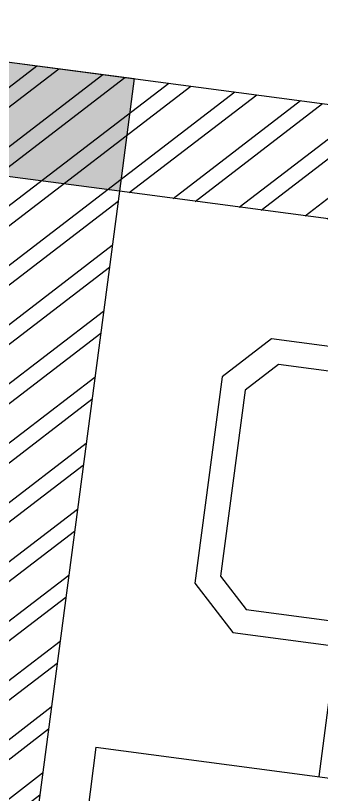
# Model space of a CAD drawing. Header units: millimetres. Extents: x -179928 to 528275, y -469666 to 511935.
# Drawn here: x 137952 to 138572, y 97580 to 99157 of the extents above; entities that cross this region are included whole.
import ezdxf

# ---------------------------------------------------------------- set-up
doc = ezdxf.new("R2010")
doc.units = ezdxf.units.MM
for name, color, linetype in [('ad-Column', 3, 'Continuous'), ('ad-Column Hatch', 125, 'Continuous'), ('ad-Furniture', 8, 'Continuous'), ('ad-Plinth', 8, 'Continuous'), ('ad-Wall', 240, 'Continuous'), ('ad-Wall hatch', 8, 'Continuous')]:
    doc.layers.add(name, color=color, linetype=linetype)

# ---------------------------------------------------------------- blocks, each defined once
blk = doc.blocks.new('zw$42B5')
at = {"layer": 'ad-Wall hatch', "transparency": 33554610}
h = blk.add_hatch(dxfattribs=at)
h.set_pattern_fill('ANSI32', color=256, scale=10)
h.set_pattern_definition([(45, (-1040635.14, 674820.02), (-67.351921, 67.351921), []), (45, (-1040590.24, 674820.02), (-67.351921, 67.351921), [])])
h.paths.add_polyline_path([(12120, 13620), (12120, 10220), (11890, 10220), (11890, 13390), (7240, 13390), (7240, 8645), (4245, 8645), (4245, 8875), (4445, 8875), (4445, 9370), (4560, 9370), (4560, 8760), (7010, 8760), (7010, 10500), (6360, 10500), (6360, 10615), (7010, 10615), (7010, 13390), (4560, 13390), (4560, 10615), (5560, 10615), (5560, 10500), (4445, 10500), (4445, 13390), (230, 13390), (230, 8875), (3345, 8875), (3345, 8645), (3060, 8645), (3060, 4745), (3345, 4745), (3345, 4515), (230, 4515), (230, 230), (4995, 230), (4995, 3130), (6060, 3130), (6060, 3015), (5110, 3015), (5110, 230), (8310, 230), (8310, 3015), (6860, 3015), (6860, 3130), (8310, 3130), (8310, 4630), (5110, 4630), (5110, 3930), (4995, 3930), (4995, 4515), (4245, 4515), (4245, 4745), (8540, 4745), (8540, 230), (9240, 230), (9240, 0), (0, 0), (0, 4745), (2830, 4745), (2830, 8645), (0, 8645), (0, 13620)])
at = {"layer": 'ad-Wall'}
for points in [[(11890, 13390), (7240, 13390), (7240, 8645), (4245, 8645), (4245, 8875), (4445, 8875), (4445, 9370), (4560, 9370), (4560, 8760), (7010, 8760), (7010, 10500), (6360, 10500), (6360, 10615), (7010, 10615), (7010, 13390), (4560, 13390), (4560, 10615), (5560, 10615), (5560, 10500), (4445, 10500), (4445, 13390), (230, 13390)], [(0, 13620), (12120, 13620)]]:
    blk.add_lwpolyline(points, dxfattribs=at)
blk = doc.blocks.new('zw$6AA0')
at = {"layer": 'ad-Column Hatch', "transparency": 33554687}
h = blk.add_hatch(color=256, dxfattribs=at)
h.dxf.hatch_style = 1
h.paths.add_polyline_path([(0, -230), (380, -230), (380, 0), (0, 0)])
at = {"layer": 'ad-Column'}
blk.add_lwpolyline([(0, -230), (380, -230), (380, 0), (0, 0)], close=True, dxfattribs=at)
blk = doc.blocks.new('1625E_Columns')
at = {"layer": 'ad-Column', "xscale": -1, "rotation": 359.9999999999997}
blk.add_blockref('zw$6AA0', (7240, 13620), dxfattribs=at)
blk = doc.blocks.new('zw$A974')
at = {"linetype": 'Continuous'}
for points in [[(210.7, -300), (300, -210.7), (300, 210.7), (210.7, 300), (-210.7, 300), (-300, 210.7), (-300, -210.7), (-210.7, -300)], [(190, -250), (250, -190), (250, 190), (190, 250), (-190, 250), (-250, 190), (-250, -190), (-190, -250)]]:
    blk.add_lwpolyline(points, close=True, dxfattribs=at)
blk = doc.blocks.new('4BHK_A1$0$$0$3Chair')
for q in [(-750, 1125), (0, -1125)]:
    blk.add_line((0, 1125), q)
blk = doc.blocks.new('zw$BD1E')
at = {"layer": 'ad-Furniture'}
blk.add_lwpolyline([(555.4, -855.4), (555.4, -1121.6)], dxfattribs=at)
at = {"layer": 'ad-Furniture', "rotation": 180}
blk.add_blockref('zw$A974', (555.4, -555.4), dxfattribs=at)
at = {"layer": 'ad-Furniture', "xscale": -1}
blk.add_blockref('4BHK_A1$0$$0$3Chair', (100.4, -2246.6), dxfattribs=at)
blk = doc.blocks.new('1625_East Villa')
at = {"layer": 'ad-Furniture'}
blk.add_blockref('zw$BD1E', (7240, 13390), dxfattribs=at)
at = {"layer": 'ad-Wall'}
blk.add_blockref('zw$42B5', (0, 0), dxfattribs=at)
blk.add_blockref('1625E_Columns', (0, 0))
blk = doc.blocks.new("All Plot's Villa Plans")
at = {"ltscale": 5, "rotation": 352.4703876422526}
blk.add_blockref('1625_East Villa', (129230.4, 86475.4), dxfattribs=at)
blk = doc.blocks.new('A$C92fa9908')
at = {"layer": 'ad-Plinth', "ltscale": 5}
blk.add_lwpolyline([(0, 13620), (12120, 13620), (12120, 0), (0, 0), (0, 4745), (2830, 4745), (2830, 8645), (0, 8645)], close=True, dxfattribs=at)
blk = doc.blocks.new('zw$C194')
at = {"layer": 'ad-Plinth', "ltscale": 5, "rotation": 352.47038764227}
blk.add_blockref('A$C92fa9908', (-62608.4, -342283.4), dxfattribs=at)
blk = doc.blocks.new("Villa's Boundary")
at = {"ltscale": 5}
blk.add_blockref('zw$C194', (191838.8, 428758.8), dxfattribs=at)

msp = doc.modelspace()

# ---------------------------------------------------------------- block references
at = {"ltscale": 5}
msp.add_blockref("Villa's Boundary", (0, 0), dxfattribs=at)

# ---------------------------------------------------------------- next in the draw order: block references
msp.add_blockref("All Plot's Villa Plans", (0, 0), dxfattribs=at)

doc.saveas('drawing.dxf')
